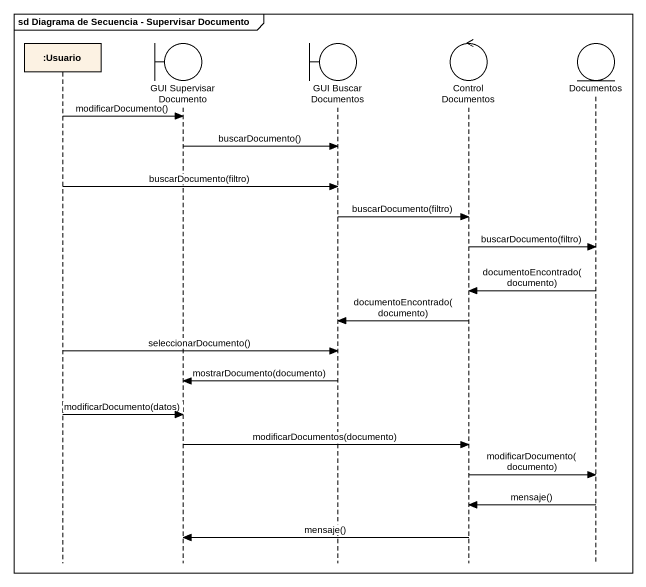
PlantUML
@startuml
mainframe sd Diagrama de Secuencia - Supervisar Documento
hide footbox
participant ":Usuario" as Usuario
boundary "GUI Supervisar Documento" as GUI_Supervisar_Documento
boundary "GUI Buscar Documentos" as GUI_Buscar_Documentos
control "Control Documentos" as Control_Documentos
entity Documentos

Usuario -> GUI_Supervisar_Documento : modificarDocumento()
GUI_Supervisar_Documento -> GUI_Buscar_Documentos : buscarDocumento()
Usuario -> GUI_Buscar_Documentos : buscarDocumento(filtro)
GUI_Buscar_Documentos -> Control_Documentos : buscarDocumento(filtro)
Control_Documentos -> Documentos : buscarDocumento(filtro)
Documentos -> Control_Documentos : documentoEncontrado(documento)
Control_Documentos -> GUI_Buscar_Documentos : documentoEncontrado(documento)
Usuario -> GUI_Buscar_Documentos : seleccionarDocumento()
GUI_Buscar_Documentos -> GUI_Supervisar_Documento : mostrarDocumento(documento)
Usuario -> GUI_Supervisar_Documento : modificarDocumento(datos)
GUI_Supervisar_Documento -> Control_Documentos : modificarDocumentos(documento)
Control_Documentos -> Documentos : modificarDocumento(documento)
Documentos -> Control_Documentos : mensaje()
Control_Documentos -> GUI_Supervisar_Documento : mensaje()
@enduml
